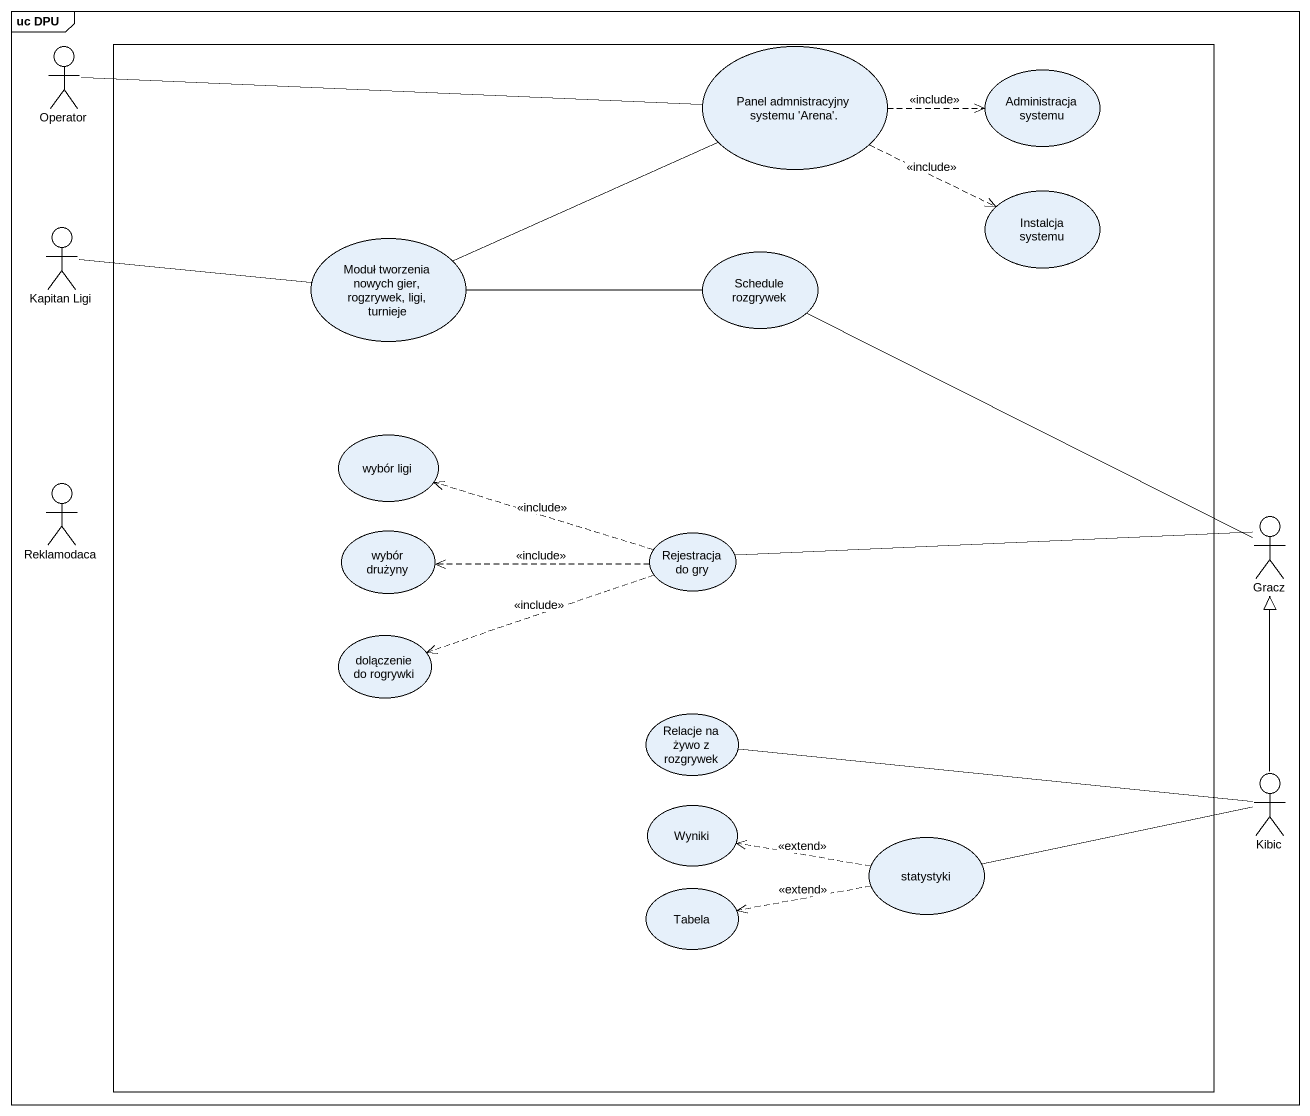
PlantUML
@startuml
mainframe uc DPU
actor Operator
rectangle " " as rectangle1 {
  usecase "Panel admnistracyjny systemu 'Arena'." as Panel_admnistracyjny
  usecase "Administracja systemu" as Administracja_systemu
  usecase "Instalcja systemu" as Instalcja_systemu
  usecase "Moduł tworzenia nowych gier, rogzrywek, ligi, turnieje" as Moduł_tworzenia_nowych_gier
  usecase "Schedule rozgrywek" as Schedule_rozgrywek
  usecase "wybór ligi" as wybór_ligi
  usecase "wybór drużyny" as wybór_drużyny
  usecase "Rejestracja do gry" as Rejestracja_do_gry
  usecase "dolączenie do rogrywki" as dolączenie_do_rogrywki
  usecase "Relacje na żywo z rozgrywek" as Relacje_na_żywo_z_rozgrywek
  usecase Wyniki
  usecase statystyki
  usecase Tabela
}
actor "Kapitan Ligi" as Kapitan_Ligi
actor Reklamodaca
actor Gracz
actor Kibic
Operator -right- Panel_admnistracyjny
Panel_admnistracyjny .right.> Administracja_systemu : <<include>>
Panel_admnistracyjny .right.> Instalcja_systemu : <<include>>
Panel_admnistracyjny -left- Moduł_tworzenia_nowych_gier
Kapitan_Ligi -right- Moduł_tworzenia_nowych_gier
Schedule_rozgrywek -left- Moduł_tworzenia_nowych_gier
Rejestracja_do_gry .left.> wybór_ligi : <<include>>
Rejestracja_do_gry .left.> wybór_drużyny : <<include>>
Rejestracja_do_gry .left.> dolączenie_do_rogrywki : <<include>>
Gracz -left- Schedule_rozgrywek
Gracz -left- Rejestracja_do_gry
Kibic -up-|> Gracz
Kibic -left- Relacje_na_żywo_z_rozgrywek
Kibic -left- statystyki
statystyki .left.> Wyniki : <<extend>>
statystyki .left.> Tabela : <<extend>>
@enduml
